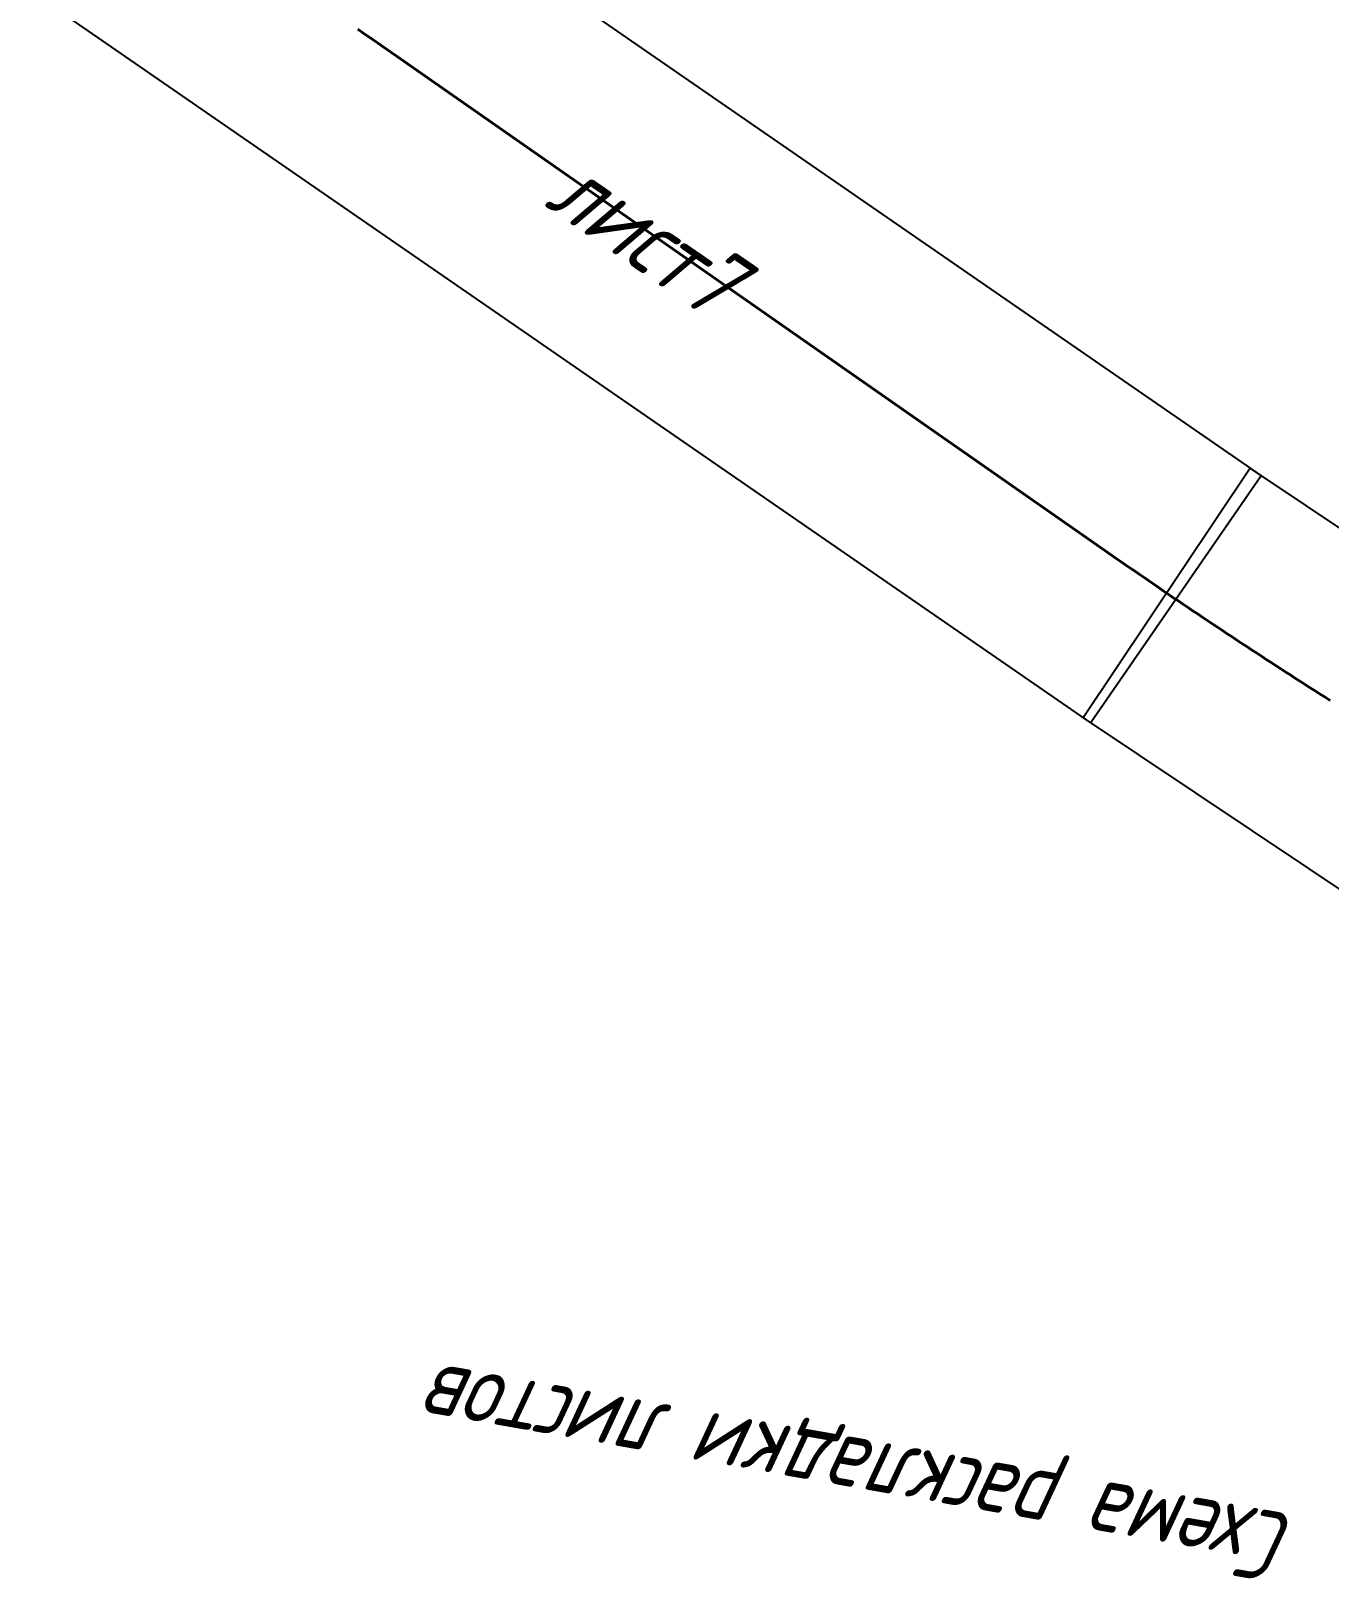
# Model space of a CAD drawing. Header units: metres. Extents: x 6220820 to 6240575, y 5208779 to 5219416.
# Drawn here: x 6230479.56 to 6230497.28, y 5219327.43 to 5219348.56 of the extents above; entities that cross this region are included whole.
import ezdxf
from ezdxf.enums import TextEntityAlignment as Align

# ---------------------------------------------------------------- set-up
doc = ezdxf.new("R2010")
doc.units = ezdxf.units.M
doc.layers.add('1 Этап ПК0+00-178+00.Ситуация.Ось трассы', color=7, linetype='Continuous')
doc.layers.add('1 Этап ПК0+00-178+00.Ситуация.Схема раскладки листов', color=7, linetype='Continuous')
doc.styles.get("Standard").update_dxf_attribs({"font": 'SPDS.shx', "oblique": 15, "height": 2})

# ---------------------------------------------------------------- blocks, each defined once
blk = doc.blocks.new('map8')
at = {"layer": '1 Этап ПК0+00-178+00.Ситуация.Ось трассы', "color": 1, "linetype": 'Continuous', "lineweight": 40, "true_color": 0xff0000, "flags": 128}
blk.add_lwpolyline([(1018.878970644546, 2005.986865330256), (1008.928953687097, 2010.547181353689), (998.9822669756342, 2015.114756550056), (989.0389158083904, 2019.689588486121), (979.0989054780608, 2024.271674726336), (969.1622412759571, 2028.861012832834), (959.2289284947747, 2033.457600359641), (949.2989724230569, 2038.061434860784), (939.3723783479631, 2042.672513883341), (-118.5412166723613, 2534.561115714778), (-125.7591279943022, 2537.912443603526), (-132.9802332566342, 2541.256883553706), (-140.2046618252106, 2544.594138662136), (-147.4324065492175, 2547.924205628144), (-154.6634602792253, 2551.247081153371), (-161.8978158575001, 2554.562761952198), (-169.1354661263076, 2557.87124474364), (-176.3764039244537, 2561.172526252501), (-183.6206220858998, 2564.466603214009), (-190.8681134425312, 2567.753472366866), (-198.1188708227732, 2571.033130460197), (-205.3728870515909, 2574.305574246603), (-212.630154952565, 2577.570800489106), (-219.8906673430482, 2580.828805957678), (-227.1544170383171, 2584.079587425764), (-234.42139685088, 2587.323141679552), (-241.6915995897849, 2590.559465508699), (-248.9650180620041, 2593.788555708659), (-256.2416450696653, 2597.010409086461), (-263.5214734128202, 2600.225022453771), (-270.8044958859841, 2603.432392629201), (-278.0907052850566, 2606.632516438315), (-285.3800943983247, 2609.825390715939), (-292.6726560126915, 2613.011012301532), (-299.9683829136758, 2616.189378041503), (-307.2672678812603, 2619.360484795001), (-314.5693036912754, 2622.524329420013), (-321.8744831202435, 2625.680908788428), (-329.1827989391509, 2628.830219775609), (-336.4942439155233, 2631.972259265022), (-343.8088108148109, 2635.107024147086), (-351.1264923990032, 2638.234511321482), (-358.4472814266296, 2641.354717692527), (-365.7711706555277, 2644.467640172642), (-373.0981528373067, 2647.573275682355), (-380.4282207201154, 2650.671621146828), (-387.7613670521029, 2653.762673501646), (-395.0975845772657, 2656.846429688183), (-402.4368660368326, 2659.922886653606), (-409.7792041664958, 2662.992041355504), (-417.1245917019476, 2666.053890756097), (-424.4730213754202, 2669.108431823399), (-431.8244859129172, 2672.155661538161), (-439.1789780432107, 2675.195576884608), (-446.536490486076, 2678.228174853916)], dxfattribs=at)
at = {"layer": '1 Этап ПК0+00-178+00.Ситуация.Ось трассы', "linetype": 'Continuous', "flags": 128}
for points in [[(-118.9052724614739, 2760.122965238057), (-1726.530895831, 3469.057979950789), (-1891.962515655827, 3093.914835055225), (-284.3368922863005, 2384.979820342493)], [(1467.047417716123, 2032.108058187179), (-129.8017419067074, 2764.993971144891), (-300.8223590453883, 2392.365538905073), (1296.026800577443, 1659.479625947361)]]:
    blk.add_lwpolyline(points, close=True, dxfattribs=at)
at = {"layer": '1 Этап ПК0+00-178+00.Ситуация.Ось трассы', "linetype": 'Continuous', "oblique": 15.00000041741303}
blk.add_text('Схема раскладки листов', height=96, dxfattribs=at).set_placement((0, 3780.934182440862), align=Align.CENTER)
blk.add_text('лист7', height=96, rotation=155.3468879922805, dxfattribs=at).set_placement((583.1125293353674, 2212.236798546126), align=Align.MIDDLE_CENTER)

msp = doc.modelspace()

# ---------------------------------------------------------------- block references
at = {"layer": '1 Этап ПК0+00-178+00.Ситуация.Схема раскладки листов', "linetype": 'Continuous', "xscale": 0.009999999776482582, "yscale": 0.009999999776482582, "zscale": 0.009999999776482582, "rotation": 170.0338710853156}
msp.add_blockref('map8', (6230497.527015573, 5219366.574661131), dxfattribs=at)

doc.saveas('drawing.dxf')
